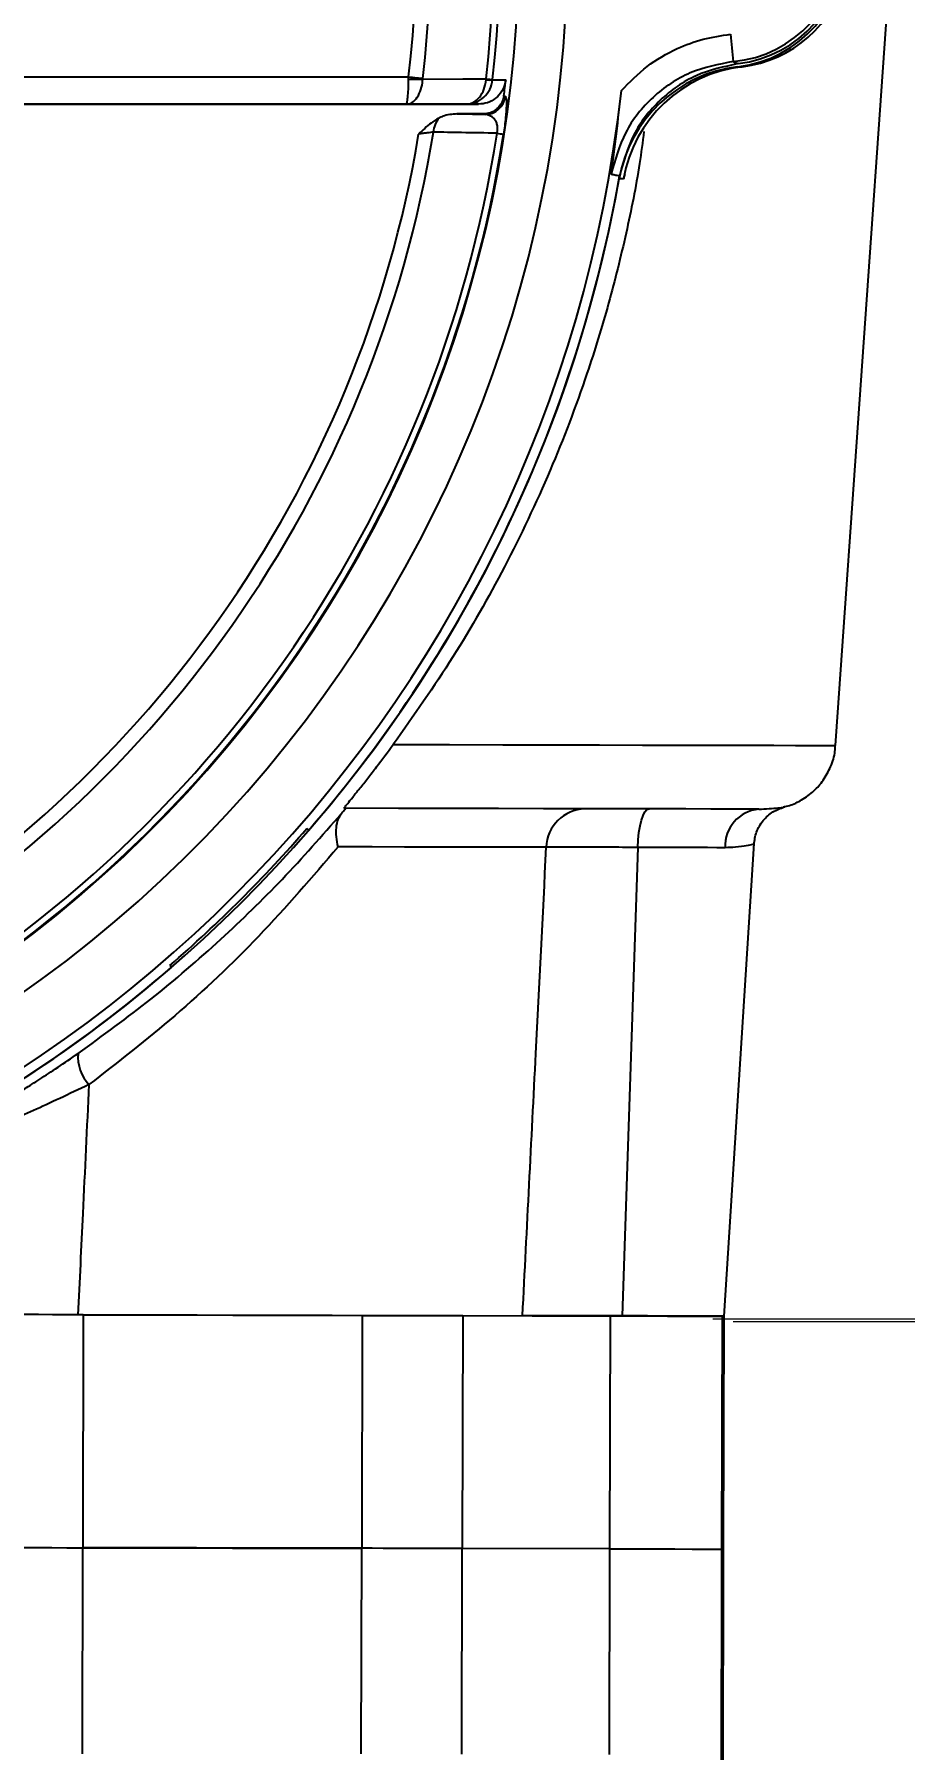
# Model space of a CAD drawing. Header units: millimetres. Extents: x 2312 to 3992, y 755 to 1943.
# Drawn here: x 2934.2 to 2991.4, y 1552.4 to 1665 of the extents above; entities that cross this region are included whole.
import ezdxf

# ---------------------------------------------------------------- set-up
doc = ezdxf.new("R2010")
doc.units = ezdxf.units.MM
doc.layers.add('标注', color=3, linetype='Continuous', lineweight=13)
doc.styles.add('SLDTEXTSTYLE1', font='txt.shx', dxfattribs={"width": 0.7, "bigfont": 'gbcbig.shx'})
doc.dimstyles.new('SLDDIMSTYLE12$0', dxfattribs={"dimtxt": 12, "dimasz": 10, "dimexe": 0, "dimexo": 0.0625, "dimgap": 0.875, "dimtad": 1, "dimdec": 1, "dimlfac": 1.8, "dimrnd": 1e-09, "dimzin": 12, "dimdsep": 46, "dimtxsty": 'SLDTEXTSTYLE1', "dimcen": 0.09, "dimdle": 8.16, "dimclrd": 3, "dimclre": 3, "dimadec": 0, "dimazin": 3, "dimtfac": 1, "dimtdec": 1, "dimtofl": 0, "dimtmove": 0, "dimatfit": 3, "dimfxl": 0, "dimfrac": 2, "dimtolj": 1, "dimlwd": 5, "dimlwe": 5, "dimarcsym": 0})

# ---------------------------------------------------------------- blocks, each defined once
blk = doc.blocks.new('*D30')
at = {"layer": 'Defpoints', "color": 0, "transparency": 16777216}
for p in [(2936.87, 1849.51), (2978.69, 1580.67), (3081.89, 1580.67)]:
    blk.add_point(p, dxfattribs=at)
at = {"layer": '标注', "color": 3, "lineweight": 5, "transparency": 16777216}
blk.add_line((2936.93, 1849.51), (3081.89, 1849.51), dxfattribs=at)
at = {"layer": '标注', "color": 3, "linetype": 'Continuous', "lineweight": 5, "transparency": 16777216}
for p, q in [((3081.89, 1839.51), (3081.89, 1590.67)), ((2978.76, 1580.67), (3081.89, 1580.67))]:
    blk.add_line(p, q, dxfattribs=at)
at = {"layer": '标注', "color": 3, "transparency": 16777216}
for points in [[(3080.22, 1839.51), (3083.56, 1839.51), (3081.89, 1849.51)], [(3080.22, 1590.67), (3083.56, 1590.67), (3081.89, 1580.67)]]:
    blk.add_solid(points, dxfattribs=at)
at = {"layer": '标注', "color": 0, "transparency": 16777216, "insert": (3069.59, 1715.09), "char_height": 10, "attachment_point": 5, "rotation": 90, "style": 'SLDTEXTSTYLE1'}
blk.add_mtext('\\A1;{\\H2.28571x;235}', dxfattribs=at)
blk = doc.blocks.new('*D31')
at = {"layer": 'Defpoints', "color": 0, "transparency": 16777216}
for p in [(2980.03, 1580.49), (2981.18, 1522.33), (3081.16, 1522.33)]:
    blk.add_point(p, dxfattribs=at)
at = {"layer": '标注', "color": 3, "lineweight": 5, "transparency": 16777216}
blk.add_line((2980.1, 1580.49), (3081.16, 1580.49), dxfattribs=at)
at = {"layer": '标注', "color": 3, "linetype": 'Continuous', "lineweight": 5, "transparency": 16777216}
for p, q in [((3081.16, 1570.49), (3081.16, 1532.33)), ((2981.24, 1522.33), (3081.16, 1522.33))]:
    blk.add_line(p, q, dxfattribs=at)
at = {"layer": '标注', "color": 3, "transparency": 16777216}
for points in [[(3079.5, 1570.49), (3082.83, 1570.49), (3081.16, 1580.49)], [(3079.5, 1532.33), (3082.83, 1532.33), (3081.16, 1522.33)]]:
    blk.add_solid(points, dxfattribs=at)
at = {"layer": '标注', "color": 0, "transparency": 16777216, "insert": (3069.57, 1551.41), "char_height": 10, "attachment_point": 5, "rotation": 90, "style": 'SLDTEXTSTYLE1'}
blk.add_mtext('\\A1;{\\H2.14286x;65}', dxfattribs=at)

msp = doc.modelspace()

# ---------------------------------------------------------------- linework, layer by layer
at = {"color": 7, "linetype": 'Continuous', "lineweight": 25}
for p, q in [((2986.821, 1618.317), (2990.499, 1670.814)), ((2980.408, 1662.892), (2980.685, 1662.891)), ((2913.174, 1662.23), (2958.794, 1662.23)), ((2958.792, 1662.086), (2958.794, 1662.23)), ((2959.721, 1662.123), (2959.718, 1662.086)), ((2963.879, 1662.031), (2963.883, 1662.093)), ((2964.309, 1662.047), (2964.307, 1662.031)), ((2958.631, 1660.43), (2913.192, 1660.43)), ((2913.362, 1660.43), (2963.376, 1660.43)), ((2962.533, 1660.43), (2958.631, 1660.43)), ((2963.703, 1659.791), (2961.954, 1659.791)), ((2963.376, 1660.43), (2962.533, 1660.43)), ((2972.89, 1655.523), (2972.612, 1655.524)), ((2983.414, 1614.269), (2983.397, 1614.266)), ((2952.236, 1612.76), (2952.109, 1612.86)), ((2973.843, 1611.614), (2972.814, 1580.852)), ((2979.501, 1580.837), (2981.466, 1611.883)), ((2943.113, 1603.865), (2943.241, 1603.764)), ((2943.241, 1603.764), (2943.128, 1603.877)), ((2937.432, 1580.927), (2937.4, 1565.627)), ((2955.746, 1580.888), (2955.713, 1565.588)), ((2962.34, 1580.874), (2962.308, 1565.574)), ((2962.34, 1580.874), (2972.015, 1580.853)), ((2972.015, 1580.853), (2971.982, 1565.553)), ((2975.964, 1580.845), (2975.964, 1580.845)), ((2979.361, 1565.537), (2979.394, 1580.837)), ((2979.47, 1565.537), (2979.503, 1580.837)), ((2979.501, 1580.837), (2979.501, 1580.837)), ((2937.371, 1552.082), (2937.4, 1565.627)), ((2955.684, 1552.088), (2955.713, 1565.588)), ((2962.279, 1552.074), (2962.308, 1565.574)), ((2971.982, 1565.553), (2962.308, 1565.574)), ((2971.982, 1565.553), (2971.953, 1552.053)), ((2979.324, 1548.438), (2979.361, 1565.537)), ((2979.47, 1565.537), (2979.361, 1565.538)), ((2979.438, 1550.237), (2979.47, 1565.537))]:
    msp.add_line(p, q, dxfattribs=at)
at = {"color": 7, "linetype": 'Continuous', "lineweight": 25, "flags": 128}
for points in [[(2958.794, 1662.23), (2958.921, 1662.216), (2959.047, 1662.201), (2959.171, 1662.186), (2959.292, 1662.172), (2959.408, 1662.159), (2959.519, 1662.146), (2959.624, 1662.134), (2959.721, 1662.123)], [(2959.718, 1662.086), (2962.361, 1662.091), (2963.883, 1662.093)], [(2964.307, 1662.031), (2964.532, 1662.032), (2965.167, 1662.033)], [(2965.043, 1660.974), (2965.1, 1660.958), (2965.145, 1660.945)], [(2961.954, 1659.791), (2962.992, 1659.774), (2963.808, 1659.761)], [(2963.808, 1659.761), (2963.749, 1659.778), (2963.703, 1659.791)], [(2957.786, 1618.379), (2961.476, 1618.371), (2964.975, 1618.363), (2968.264, 1618.356), (2971.328, 1618.35), (2974.151, 1618.344), (2976.718, 1618.338), (2979.018, 1618.333), (2981.038, 1618.329), (2982.768, 1618.325), (2984.199, 1618.322), (2985.325, 1618.32), (2986.14, 1618.318), (2986.639, 1618.317), (2986.82, 1618.317), (2986.821, 1618.317)], [(2981.778, 1614.133), (2981.037, 1614.134), (2979.989, 1614.136), (2978.638, 1614.139), (2976.992, 1614.143), (2975.059, 1614.147), (2972.85, 1614.151), (2970.376, 1614.157), (2967.651, 1614.163), (2964.689, 1614.169), (2961.507, 1614.176), (2958.121, 1614.183), (2954.548, 1614.19)], [(2973.843, 1611.614), (2973.865, 1612.117), (2973.913, 1612.596), (2973.984, 1613.034), (2974.076, 1613.416), (2974.185, 1613.727), (2974.308, 1613.958), (2974.441, 1614.1), (2974.578, 1614.148)], [(2967.83, 1611.627), (2966.704, 1611.63), (2965.4, 1611.632), (2963.922, 1611.635), (2962.277, 1611.639), (2960.471, 1611.643), (2958.512, 1611.647), (2956.408, 1611.651), (2954.167, 1611.656)], [(2979.564, 1611.602), (2979.02, 1611.603), (2978.418, 1611.605), (2977.761, 1611.606), (2977.055, 1611.607), (2976.304, 1611.609), (2975.515, 1611.611), (2974.692, 1611.612), (2973.843, 1611.614)], [(2937.432, 1580.927), (2936.39, 1580.929), (2935.408, 1580.931), (2934.499, 1580.933), (2933.679, 1580.935), (2932.961, 1580.937), (2932.355, 1580.938), (2931.87, 1580.939), (2931.515, 1580.94)], [(2937.432, 1580.927), (2939.984, 1580.922), (2942.478, 1580.916), (2944.905, 1580.911), (2947.256, 1580.906), (2949.523, 1580.901), (2951.699, 1580.897), (2953.776, 1580.892), (2955.746, 1580.888)], [(2955.746, 1580.888), (2956.422, 1580.887), (2957.157, 1580.885), (2957.943, 1580.883), (2958.772, 1580.881), (2959.635, 1580.88), (2960.523, 1580.878), (2961.428, 1580.876), (2962.34, 1580.874)], [(2966.908, 1580.864), (2966.913, 1580.864), (2967.158, 1580.864), (2967.711, 1580.863), (2968.526, 1580.861), (2969.538, 1580.859), (2970.664, 1580.856), (2971.814, 1580.854), (2972.894, 1580.851), (2973.817, 1580.849)], [(2972.015, 1580.853), (2973.525, 1580.85), (2974.976, 1580.847), (2976.304, 1580.844), (2977.45, 1580.842), (2978.363, 1580.84), (2979.003, 1580.838), (2979.342, 1580.838), (2979.364, 1580.838), (2979.069, 1580.838), (2978.47, 1580.839), (2977.593, 1580.841)], [(2979.501, 1580.837), (2979.446, 1580.837), (2979.068, 1580.838), (2978.346, 1580.84), (2977.31, 1580.842), (2976.004, 1580.845), (2974.484, 1580.848), (2972.814, 1580.852)], [(2977.593, 1580.841), (2977.071, 1580.842), (2976.63, 1580.843), (2976.278, 1580.844), (2976.019, 1580.845), (2975.856, 1580.845), (2975.793, 1580.845), (2975.829, 1580.845), (2975.964, 1580.845)], [(2975.964, 1580.845), (2976.113, 1580.845), (2976.253, 1580.844), (2976.385, 1580.844), (2976.507, 1580.844), (2976.62, 1580.843), (2976.723, 1580.843), (2976.818, 1580.843), (2976.903, 1580.843)], [(2931.483, 1565.64), (2931.838, 1565.639), (2932.322, 1565.638), (2932.928, 1565.637), (2933.647, 1565.635), (2934.467, 1565.633), (2935.375, 1565.631), (2936.358, 1565.629), (2937.4, 1565.627)], [(2931.483, 1565.64), (2931.838, 1565.639), (2932.322, 1565.638), (2932.928, 1565.637), (2933.647, 1565.635), (2934.467, 1565.633), (2935.375, 1565.631), (2936.358, 1565.629), (2937.4, 1565.627)], [(2955.713, 1565.588), (2953.743, 1565.592), (2951.666, 1565.597), (2949.491, 1565.601), (2947.223, 1565.606), (2944.872, 1565.611), (2942.445, 1565.616), (2939.952, 1565.622), (2937.4, 1565.627)], [(2937.4, 1565.627), (2939.952, 1565.622), (2942.445, 1565.616), (2944.872, 1565.611), (2947.223, 1565.606), (2949.491, 1565.601), (2951.666, 1565.597), (2953.743, 1565.592), (2955.713, 1565.588)], [(2962.308, 1565.574), (2961.396, 1565.576), (2960.491, 1565.578), (2959.602, 1565.58), (2958.739, 1565.582), (2957.91, 1565.583), (2957.124, 1565.585), (2956.39, 1565.587), (2955.713, 1565.588)], [(2962.308, 1565.574), (2961.396, 1565.576), (2960.491, 1565.578), (2959.602, 1565.58), (2958.739, 1565.582), (2957.91, 1565.583), (2957.124, 1565.585), (2956.39, 1565.587), (2955.713, 1565.588)], [(2971.982, 1565.553), (2973.492, 1565.55), (2974.943, 1565.547), (2976.271, 1565.544), (2977.417, 1565.542), (2978.33, 1565.54), (2978.97, 1565.538), (2979.309, 1565.538), (2979.361, 1565.537)], [(2971.982, 1565.553), (2973.492, 1565.55), (2974.943, 1565.547), (2976.271, 1565.544), (2977.417, 1565.542), (2978.33, 1565.54), (2978.97, 1565.538), (2979.309, 1565.538), (2979.361, 1565.537)]]:
    msp.add_lwpolyline(points, dxfattribs=at)
at = {"color": 7, "linetype": 'Continuous', "lineweight": 25}
for centre, radius, start, end in [((2884.857, 1671.042), 84.364, 293.33387, 288.10146), ((2883.699, 1671.044), 82.329, 297.88303, 286.45354), ((2883.505, 1671.044), 81.303, 353.64683, 186.35318), ((2883.496, 1671.044), 80.884, 353.64681, 186.3532), ((2883.457, 1671.044), 76.784, 353.328, 186.67202), ((2883.453, 1671.044), 75.854, 353.328, 186.67202), ((2979.37, 1671.039), 7.844, 275.40464, 84.59536), ((2979.46, 1671.039), 8.001, 276.91879, 83.08121), ((2979.737, 1670.836), 8.001, 276.80745, 55.06344), ((2979.46, 1670.837), 8.001, 276.80651, 0.66311), ((3027.296, 1669.061), 47.547, 184.87301, 187.04402), ((2981.474, 1653.955), 9, 96.80603, 169.96374), ((2981.752, 1653.955), 9, 96.80603, 169.96374), ((2959.255, 1675.084), 13.006, 267.9584, 272.0409), ((2964.093, 1663.76), 1.742, 262.93924, 277.05695), ((2972.816, 1742.082), 80.486, 263.62822, 263.93278), ((2883.634, 1671.041), 82.03, 352.95108, 353.69537), ((2884.855, 1671.037), 88.439, 276.305, 353.69783), ((2963.805, 1661.111), 1.35, 270.10247, 352.93682), ((2962.012, 1658.509), 1.597, 140.63983, 176.72524), ((2883.639, 1671.039), 76.846, 298.81524, 350.58227), ((2883.643, 1671.039), 77.776, 298.82531, 350.7972), ((2883.69, 1671.038), 82.295, 297.93549, 351.20907), ((2883.681, 1671.038), 81.876, 298.36995, 351.20907), ((2973.488, 1715.828), 57.989, 261.17881, 261.60147), ((2884.962, 1671.036), 89.012, 279.79419, 349.96366), ((2884.958, 1671.038), 89.009, 319.09969, 350.08602), ((2970.44, 1611.546), 2.612, 91.55213, 178.22552), ((2982.021, 1611.686), 2.458, 95.68178, 181.96006), ((2884.935, 1671.036), 88.863, 310.89677, 319.10606), ((2884.964, 1671.033), 89.001, 279.91523, 310.90346), ((2939.716, 1597.847), 2.631, 174.70745, 223.276)]:
    msp.add_arc(centre, radius, start, end, dxfattribs=at)
for points, knots in [([(2972.759, 1661.328), (2973.301, 1661.882), (2974.381, 1662.985), (2976.257, 1664.063), (2978.118, 1664.762), (2979.319, 1664.935), (2979.922, 1665.022)], [0, 0, 0, 0, 0.2806173, 0.559574, 0.7791194, 1, 1, 1, 1]), ([(2980.109, 1663.23), (2979.143, 1663.045), (2977.212, 1662.676), (2974.744, 1660.987), (2972.864, 1658.663), (2972.343, 1656.768), (2972.083, 1655.821)], [0, 0, 0, 0, 0.2500471, 0.50006, 0.75030711, 1, 1, 1, 1]), ([(2980.424, 1663.096), (2979.483, 1662.892), (2977.603, 1662.485), (2975.219, 1660.794), (2973.4, 1658.504), (2972.892, 1656.644), (2972.638, 1655.714)], [0, 0, 0, 0, 0.2500652, 0.4994456, 0.7493864, 1, 1, 1, 1]), ([(2980.109, 1663.23), (2980.167, 1663.205), (2980.271, 1663.159), (2980.377, 1663.115), (2980.424, 1663.096)], [0, 0, 0, 0, 0.56, 1, 1, 1, 1]), ([(2958.631, 1660.43), (2958.632, 1660.43), (2958.651, 1660.431), (2958.691, 1660.514), (2958.741, 1660.861), (2958.776, 1661.374), (2958.789, 1661.814), (2958.791, 1662.051), (2958.792, 1662.086)], [0, 0, 0, 0, 0.00325899, 0.24753584, 0.49239867, 0.73309817, 0.96089206, 1, 1, 1, 1]), ([(2958.631, 1660.43), (2958.633, 1660.43), (2958.766, 1660.431), (2959.033, 1660.514), (2959.375, 1660.861), (2959.615, 1661.374), (2959.702, 1661.814), (2959.716, 1662.051), (2959.718, 1662.086)], [0, 0, 0, 0, 0.00325899, 0.24753583, 0.49239869, 0.7330982, 0.96089207, 1, 1, 1, 1]), ([(2962.533, 1660.43), (2962.535, 1660.43), (2962.7, 1660.431), (2963.033, 1660.514), (2963.455, 1660.862), (2963.772, 1661.387), (2963.843, 1661.815), (2963.879, 1662.031)], [0, 0, 0, 0, 0.0033242, 0.2530387, 0.5034573, 0.7495242, 1, 1, 1, 1]), ([(2962.533, 1660.43), (2962.536, 1660.43), (2962.754, 1660.431), (2963.192, 1660.514), (2963.749, 1660.862), (2964.166, 1661.387), (2964.26, 1661.815), (2964.307, 1662.031)], [0, 0, 0, 0, 0.0033242, 0.2530387, 0.5034572, 0.7495242, 1, 1, 1, 1]), ([(2965.167, 1662.033), (2965.158, 1661.967), (2965.119, 1661.703), (2964.933, 1661.259), (2964.525, 1660.801), (2963.984, 1660.49), (2963.579, 1660.45), (2963.376, 1660.43)], [0, 0, 0, 0, 0.0755956, 0.3063963, 0.5375021, 0.7687536, 1, 1, 1, 1]), ([(2965.043, 1660.974), (2965.011, 1660.825), (2964.969, 1660.635), (2964.8, 1660.334), (2964.568, 1660.072), (2964.163, 1659.837), (2963.857, 1659.806), (2963.703, 1659.791)], [0, 0, 0, 0, 0.2326691, 0.2977546, 0.5306269, 0.7634909, 1, 1, 1, 1]), ([(2965.145, 1660.945), (2965.167, 1660.914), (2965.209, 1660.855), (2965.219, 1660.471), (2965.198, 1660.016), (2965.16, 1659.562), (2965.103, 1659.039), (2965.046, 1658.65), (2965.019, 1658.461)], [0, 0, 0, 0, 0.2597265, 0.4990194, 0.6272189, 0.7512491, 0.8793284, 1, 1, 1, 1]), ([(2972.083, 1655.821), (2972.202, 1656.695), (2972.438, 1658.435), (2972.653, 1660.367), (2972.759, 1661.328)], [0, 0, 0, 0, 0.5024427, 1, 1, 1, 1]), ([(2960.777, 1659.522), (2960.601, 1659.417), (2960.27, 1659.22), (2959.843, 1658.847), (2959.582, 1658.595), (2959.451, 1658.466), (2959.45, 1658.464)], [0, 0, 0, 0, 0.3596621, 0.6768897, 0.9958401, 1, 1, 1, 1]), ([(2961.954, 1659.791), (2961.64, 1659.767), (2961.23, 1659.735), (2960.863, 1659.562), (2960.777, 1659.522)], [0, 0, 0, 0, 0.7661428, 1, 1, 1, 1]), ([(2964.596, 1658.525), (2964.606, 1658.575), (2964.625, 1658.674), (2964.637, 1658.872), (2964.61, 1659.096), (2964.533, 1659.307), (2964.297, 1659.668), (2964.028, 1659.719), (2963.808, 1659.761)], [0, 0, 0, 0, 0.0476264, 0.0944048, 0.1941265, 0.3084995, 0.4353741, 1, 1, 1, 1]), ([(2974.24, 1658.635), (2974.149, 1657.935), (2973.855, 1655.685), (2973.088, 1651.911), (2971.95, 1647.299), (2970.337, 1642.075), (2968.122, 1636.258), (2965.174, 1630.055), (2961.765, 1624.032), (2959.121, 1620.276), (2957.786, 1618.379)], [0, 0, 0, 0, 0.04667537, 0.15013902, 0.25605492, 0.36497541, 0.51986959, 0.68131447, 0.83901389, 1, 1, 1, 1]), ([(2960.417, 1658.6), (2960.29, 1658.583), (2960.086, 1658.557), (2959.745, 1658.509), (2959.551, 1658.48), (2959.45, 1658.464)], [0, 0, 0, 0, 0.4463965, 0.7099365, 1, 1, 1, 1]), ([(2964.596, 1658.525), (2963.816, 1658.539), (2962.423, 1658.564), (2961.03, 1658.589), (2960.417, 1658.6)], [0, 0, 0, 0, 0.5599999, 1, 1, 1, 1]), ([(2972.638, 1655.714), (2972.534, 1655.733), (2972.349, 1655.767), (2972.164, 1655.805), (2972.083, 1655.821)], [0, 0, 0, 0, 0.56, 1, 1, 1, 1]), ([(2972.978, 1655.868), (2972.971, 1655.831), (2972.913, 1655.545), (2972.9, 1655.534), (2972.89, 1655.523)], [0, 0, 0, 0, 0.1311501, 1, 1, 1, 1]), ([(2954.548, 1614.19), (2954.556, 1614.204), (2954.572, 1614.23), (2954.771, 1614.481), (2955.106, 1614.899), (2955.573, 1615.485), (2956.111, 1616.169), (2956.87, 1617.149), (2957.42, 1617.889), (2957.786, 1618.379)], [0, 0, 0, 0, 0.1295551, 0.2500209, 0.3745422, 0.4998799, 0.6206506, 0.7484832, 1, 1, 1, 1]), ([(2983.411, 1614.279), (2983.541, 1614.309), (2983.955, 1614.402), (2984.647, 1614.74), (2985.405, 1615.295), (2986.056, 1616.041), (2986.527, 1616.921), (2986.787, 1617.712), (2986.791, 1618.191), (2986.792, 1618.316)], [0, 0, 0, 0, 0.0703535, 0.2254811, 0.4044023, 0.5666011, 0.7461907, 0.9333865, 1, 1, 1, 1]), ([(2937.096, 1598.09), (2938.713, 1599.264), (2942.003, 1601.654), (2946.444, 1605.506), (2950.638, 1609.571), (2953.111, 1612.392), (2954.384, 1613.844)], [0, 0, 0, 0, 0.2457241, 0.4999972, 0.7427631, 1, 1, 1, 1]), ([(2954.167, 1611.656), (2954.121, 1611.875), (2954.029, 1612.313), (2954.032, 1612.931), (2954.138, 1613.469), (2954.305, 1613.723), (2954.384, 1613.844)], [0, 0, 0, 0, 0.2503684, 0.500385, 0.7626007, 1, 1, 1, 1]), ([(2954.384, 1613.844), (2954.431, 1613.901), (2954.525, 1614.017), (2954.638, 1614.158), (2954.65, 1614.177), (2954.658, 1614.19)], [0, 0, 0, 0, 0.2504764, 0.5006072, 1, 1, 1, 1]), ([(2981.463, 1611.826), (2981.503, 1612.1), (2981.586, 1612.66), (2982.035, 1613.405), (2982.674, 1613.993), (2983.204, 1614.183), (2983.462, 1614.276)], [0, 0, 0, 0, 0.2427712, 0.4982443, 0.7546188, 1, 1, 1, 1]), ([(2981.778, 1614.133), (2982.237, 1614.156), (2983.157, 1614.203), (2983.595, 1614.301), (2983.436, 1614.273), (2983.414, 1614.269)], [0, 0, 0, 0, 0.463724, 0.9274686, 1, 1, 1, 1]), ([(2954.167, 1611.656), (2952.465, 1609.675), (2949.173, 1605.846), (2943.674, 1600.609), (2939.712, 1597.529), (2937.8, 1596.044)], [0, 0, 0, 0, 0.3567951, 0.6897572, 1, 1, 1, 1]), ([(2966.269, 1580.866), (2966.561, 1586.608), (2967.081, 1596.861), (2967.601, 1607.115), (2967.83, 1611.627)], [0, 0, 0, 0, 0.56, 1, 1, 1, 1]), ([(2973.843, 1611.614), (2973.169, 1611.622), (2971.827, 1611.636), (2970.115, 1611.644), (2968.697, 1611.643), (2968.119, 1611.632), (2967.83, 1611.627)], [0, 0, 0, 0, 0.2513459, 0.50049551, 0.74942036, 1, 1, 1, 1]), ([(2981.457, 1611.836), (2981.459, 1611.837), (2981.487, 1611.848), (2981.366, 1611.802), (2981.012, 1611.722), (2980.37, 1611.626), (2979.802, 1611.609), (2979.564, 1611.602)], [0, 0, 0, 0, 0.0158593, 0.2211427, 0.5074626, 0.794033, 1, 1, 1, 1]), ([(2932.97, 1595.398), (2933.158, 1595.512), (2933.535, 1595.739), (2934.551, 1596.38), (2935.754, 1597.166), (2936.648, 1597.781), (2937.096, 1598.09)], [0, 0, 0, 0, 0.2497339, 0.49897694, 0.74879643, 1, 1, 1, 1]), ([(2937.8, 1596.044), (2937.153, 1595.735), (2935.844, 1595.11), (2934.098, 1594.31), (2932.616, 1593.646), (2932.068, 1593.399), (2931.791, 1593.274)], [0, 0, 0, 0, 0.2417402, 0.4884157, 0.741371, 1, 1, 1, 1]), ([(2937.8, 1596.044), (2937.667, 1593.222), (2937.427, 1588.183), (2937.186, 1583.145), (2937.079, 1580.928)], [0, 0, 0, 0, 0.56, 1, 1, 1, 1]), ([(2972.814, 1580.852), (2972.083, 1580.853), (2970.612, 1580.856), (2968.732, 1580.86), (2967.167, 1580.864), (2966.567, 1580.865), (2966.269, 1580.866)], [0, 0, 0, 0, 0.2484774, 0.4999992, 0.7514966, 1, 1, 1, 1])]:
    msp.add_open_spline(points, degree=3, knots=knots, dxfattribs=at)

# ---------------------------------------------------------------- dimensions: what is measured, and where the dimension line sits
at = {"layer": '标注'}
for base, p1, p2, text, picture, middle in [((3081.89, 1580.673), (2936.869, 1849.508), (2978.693, 1580.673), '{\\H2.28571x;235}', '*D30', (3069.586, 1715.09)), ((3081.164, 1522.333), (2980.034, 1580.495), (2981.176, 1522.333), '{\\H2.14286x;65}', '*D31', (3069.575, 1551.414))]:
    dim = msp.add_linear_dim(base=base, p1=p1, p2=p2, angle=90, text=text, dimstyle='SLDDIMSTYLE12$0', override={"dimtxt": 10, "dimtdec": 3, "dimtzin": 0}, dxfattribs=at)
    dim.commit()
    dim.dimension.update_dxf_attribs({"geometry": picture, "text_midpoint": middle})

doc.saveas('drawing.dxf')
